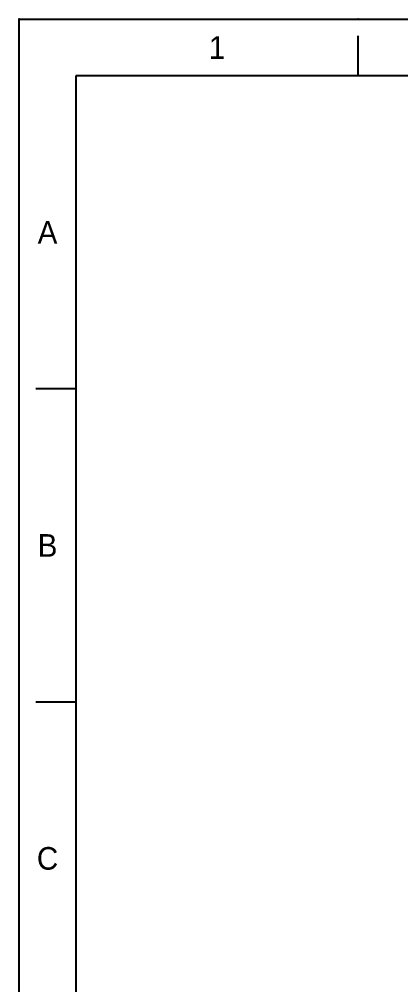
# Model space of a CAD drawing. Extents: x 11295 to 11888, y -24362 to -23942.
# Drawn here: x 11294.5 to 11390, y -24183.4 to -23941.8 of the extents above; entities that cross this region are included whole.
import ezdxf

# ---------------------------------------------------------------- set-up
doc = ezdxf.new("R2010")
doc.units = 0
doc.header["$MEASUREMENT"] = 0
doc.linetypes.add('HIDDEN2', pattern=[4.7625, 3.175, -1.5875])
doc.layers.get('0').update_dxf_attribs({"linetype": 'CONTINUOUS'})
doc.layers.add('1', color=4, linetype='HIDDEN2')
doc.styles.get("Standard").update_dxf_attribs({"font": 'Gulim.ttf'})

msp = doc.modelspace()

# ---------------------------------------------------------------- linework, layer by layer
for p, q in [((11379.35, -23955.95), (11379.35, -23945.95)), ((11874.3, -23955.95), (11308.64, -23955.95)), ((11308.64, -23955.95), (11308.64, -24347.66)), ((11308.64, -24034.29), (11298.64, -24034.29)), ((11308.64, -24112.63), (11298.64, -24112.63))]:
    msp.add_line(p, q)
msp.add_lwpolyline([(11294.5, -23941.8), (11888.44, -23941.8), (11888.44, -24361.8), (11294.5, -24361.8)], close=True)
msp.add_point((11379.35, -23941.8))
at = {"layer": '1'}
msp.add_point((11294.5, -23941.8), dxfattribs=at)

# ---------------------------------------------------------------- texts
at = {"char_height": 5.66, "attachment_point": 5}
for s, width, insert in [('1', 50, (11344, -23948.87)), ('A', 10, (11301.57, -23995.12)), ('B', 10, (11301.57, -24073.46)), ('C', 10, (11301.57, -24151.8))]:
    msp.add_mtext_dynamic_manual_height_columns(s, width=width, gutter_width=12.5, heights=[0], dxfattribs=dict(at, insert=insert))

doc.saveas('drawing.dxf')
